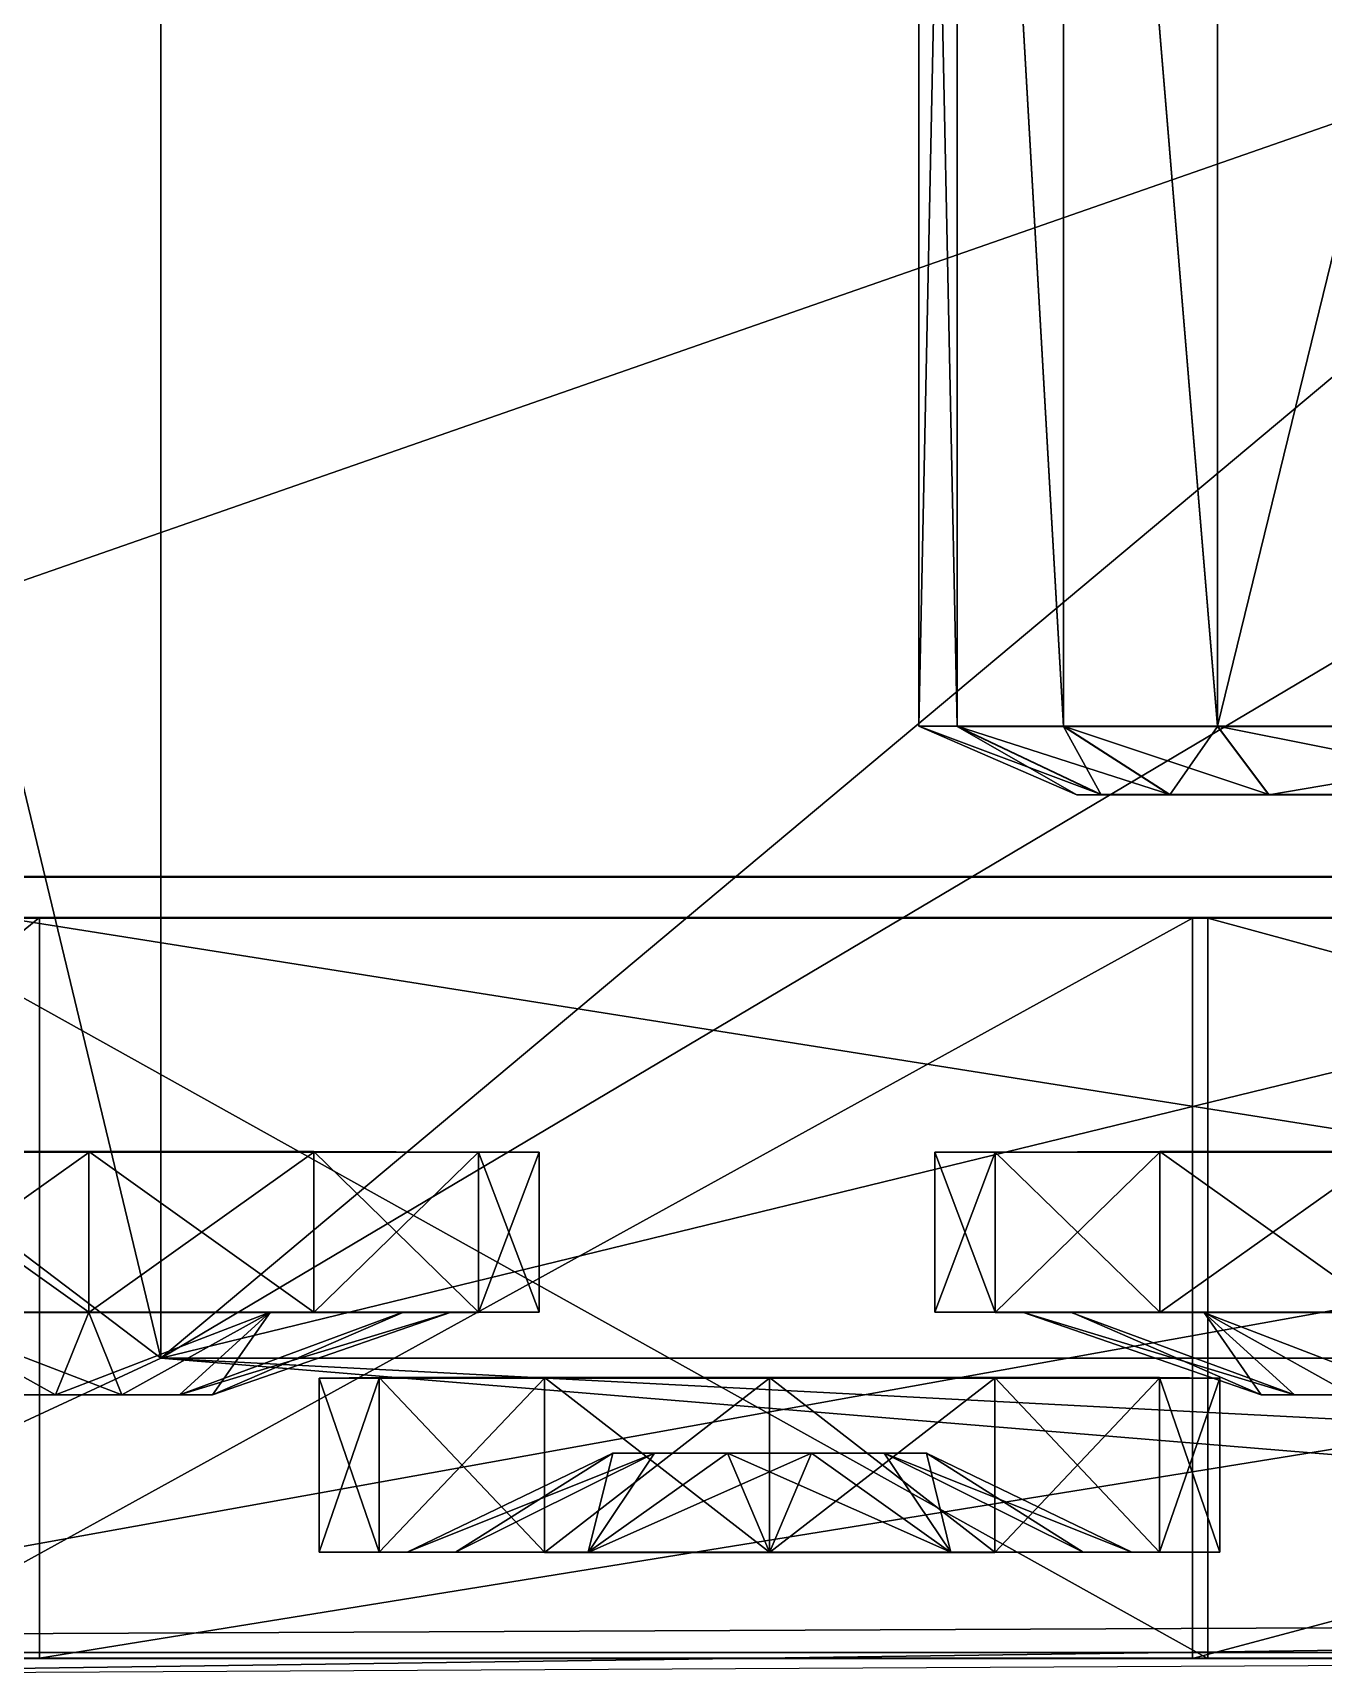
# Model space of a CAD drawing. Extents: x -192 to 185, y -71 to 71.
# Drawn here: x -56.2 to -7.5, y -70.7 to -8.7 of the extents above; entities that cross this region are included whole.
import ezdxf

# ---------------------------------------------------------------- set-up
doc = ezdxf.new("R2010")
doc.units = 0
doc.layers.add('Fezulaj', color=9, linetype='CONTINUOUS')
doc.layers.add('gus0222', color=9, linetype='CONTINUOUS')

msp = doc.modelspace()

# ---------------------------------------------------------------- linework, layer by layer
at = {"layer": 'Fezulaj', "color": 9}
for points in [[(-75.28125, 40.828129, 59.656246), (-51.34375, 58.96875, 75.421875), (-51.343754, -58.734375, 75.359375)], [(-51.34375, 58.96875, 75.421875), (89.203125, 58.968746, 75.421875), (-51.343754, -58.734375, 75.359375)], [(89.203125, 58.968746, 75.421875), (89.203125, 24.687498, 75.40625), (-51.343754, -58.734375, 75.359375)], [(-88.578125, -40.546871, 21.374998), (-88.578125, 40.843754, 21.406248), (144.75, 40.843746, 21.406254)], [(144.75, 40.843746, 21.406254), (144.75, -40.546879, 21.375004), (-88.578125, -40.546871, 21.374998)], [(-75.28125, 40.828129, 59.656246), (-51.343754, -58.734375, 75.359375), (-75.28125, -40.578121, 59.609371)], [(-22.718754, -34.875, 92.578125), (-22.718752, 35.109375, 92.625), (-21.281252, 35.09375, 98.90625)], [(-22.718752, 35.109375, 92.625), (-22.718754, -34.875, 92.578125), (-21.281254, -34.875, 86.296875)], [(-21.281252, 35.09375, 98.90625), (-21.281254, -34.890625, 98.875), (-22.718754, -34.875, 92.578125)], [(-21.281254, -34.875, 86.296875), (-21.281252, 35.109375, 86.328125), (-22.718752, 35.109375, 92.625)], [(-21.281252, 35.109375, 86.328125), (-21.281254, -34.875, 86.296875), (-17.265629, -34.875, 81.25)], [(-17.265629, -34.890625, 103.921875), (-21.281254, -34.890625, 98.875), (-21.281252, 35.09375, 98.90625)], [(-17.265629, -34.875, 81.25), (-17.265627, 35.109375, 81.28125), (-21.281252, 35.109375, 86.328125)], [(-21.281252, 35.09375, 98.90625), (-17.265627, 35.09375, 103.953125), (-17.265629, -34.890625, 103.921875)], [(-17.265627, 35.109375, 81.28125), (-17.265629, -34.875, 81.25), (-11.453128, -34.875, 78.4375)], [(-11.453129, -34.890625, 106.71875), (-17.265629, -34.890625, 103.921875), (-17.265627, 35.09375, 103.953125)], [(-11.453128, -34.875, 78.4375), (-11.453126, 35.109375, 78.484375), (-17.265627, 35.109375, 81.28125)], [(-17.265627, 35.09375, 103.953125), (-11.453127, 35.09375, 106.75), (-11.453129, -34.890625, 106.71875)], [(5.671871, -34.890625, 106.71875), (-11.453129, -34.890625, 106.71875), (-11.453127, 35.09375, 106.75)], [(-11.453128, -34.875, 78.4375), (5.671872, -34.875, 78.4375), (5.671874, 35.109375, 78.484375)], [(5.671874, 35.109375, 78.484375), (-11.453126, 35.109375, 78.484375), (-11.453128, -34.875, 78.4375)], [(-11.453127, 35.09375, 106.75), (5.671873, 35.09375, 106.75), (5.671871, -34.890625, 106.71875)], [(89.203125, 24.687498, 75.40625), (89.203125, -24.453127, 75.375), (-51.343754, -58.734375, 75.359375)], [(89.203125, -24.453127, 75.375), (89.203125, -58.734379, 75.359375), (-51.343754, -58.734375, 75.359375)], [(-16.765629, -37.46875, 92.578125), (-22.718754, -34.875, 92.578125), (-21.281254, -34.890625, 98.875)], [(-22.718754, -34.875, 92.578125), (-16.765629, -37.46875, 92.578125), (-15.843754, -37.453125, 88.53125)], [(-15.843754, -37.453125, 88.53125), (-21.281254, -34.875, 86.296875), (-22.718754, -34.875, 92.578125)], [(-21.281254, -34.875, 86.296875), (-15.843754, -37.453125, 88.53125), (-13.250003, -37.453125, 85.28125)], [(-13.250003, -37.453125, 85.28125), (-17.265629, -34.875, 81.25), (-21.281254, -34.875, 86.296875)], [(-15.843754, -37.46875, 96.625), (-21.281254, -34.890625, 98.875), (-17.265629, -34.890625, 103.921875)], [(-21.281254, -34.890625, 98.875), (-15.843754, -37.46875, 96.625), (-16.765629, -37.46875, 92.578125)], [(-17.265629, -34.875, 81.25), (-13.250003, -37.453125, 85.28125), (-9.515628, -37.453125, 83.484375)], [(-9.515628, -37.453125, 83.484375), (-11.453128, -34.875, 78.4375), (-17.265629, -34.875, 81.25)], [(-13.250004, -37.46875, 99.875), (-17.265629, -34.890625, 103.921875), (-11.453129, -34.890625, 106.71875)], [(-17.265629, -34.890625, 103.921875), (-13.250004, -37.46875, 99.875), (-15.843754, -37.46875, 96.625)], [(-11.453129, -34.890625, 106.71875), (-9.515629, -37.46875, 101.6875), (-13.250004, -37.46875, 99.875)], [(-9.515629, -37.46875, 101.6875), (-11.453129, -34.890625, 106.71875), (5.671871, -34.890625, 106.71875)], [(-11.453128, -34.875, 78.4375), (-9.515628, -37.453125, 83.484375), (1.484372, -37.453125, 83.484375)], [(1.484372, -37.453125, 83.484375), (5.671872, -34.875, 78.4375), (-11.453128, -34.875, 78.4375)], [(5.671871, -34.890625, 106.71875), (1.484371, -37.46875, 101.6875), (-9.515629, -37.46875, 101.6875)], [(-15.843754, -37.453125, 88.53125), (-16.765629, -37.46875, 92.578125), (-15.843754, -37.46875, 96.625)], [(-9.515628, -37.453125, 83.484375), (-13.250003, -37.453125, 85.28125), (-15.843754, -37.453125, 88.53125)], [(-9.515628, -37.453125, 83.484375), (-15.843754, -37.453125, 88.53125), (-15.843754, -37.46875, 96.625)], [(-9.515628, -37.453125, 83.484375), (-15.843754, -37.46875, 96.625), (-9.515629, -37.46875, 101.6875)], [(-15.843754, -37.46875, 96.625), (-13.250004, -37.46875, 99.875), (-9.515629, -37.46875, 101.6875)], [(1.484372, -37.453125, 83.484375), (-9.515628, -37.453125, 83.484375), (-9.515629, -37.46875, 101.6875)], [(1.484371, -37.46875, 101.6875), (1.484372, -37.453125, 83.484375), (-9.515629, -37.46875, 101.6875)], [(144.75, -40.546879, 21.375004), (-88.578125, -40.546871, 21.374998), (-105.53125, -40.562496, 39.718746)], [(-105.53125, -40.562496, 39.718746), (151.296875, -40.562504, 39.718754), (144.75, -40.546879, 21.375004)], [(88.046875, -40.562504, 52.562504), (151.296875, -40.562504, 39.718754), (-105.53125, -40.562496, 39.718746)], [(88.046875, -40.562504, 52.562504), (-105.53125, -40.562496, 39.718746), (-75.28125, -40.578121, 58.718746)], [(83.6875, -40.578129, 59.609379), (88.046875, -40.562504, 52.562504), (-75.28125, -40.578121, 58.718746)], [(-51.343754, -58.734375, 75.359375), (-75.28125, -69.84375, 59.593746), (-75.28125, -40.578121, 59.609371)], [(-75.28125, -69.21875, 59.515621), (-75.28125, -40.578121, 58.718746), (83.6875, -40.578129, 59.609379)], [(83.6875, -40.578129, 59.609379), (83.6875, -68.515625, 59.593754), (-75.28125, -69.21875, 59.515621)], [(-68.78125, -50.953125, 11.140623), (-62.5625, -50.9375, 4.906248), (-54.0625, -50.9375, 2.640624)], [(-68.78125, -50.953125, 28.140623), (-68.78125, -50.953125, 11.140623), (-54.0625, -50.9375, 2.640624)], [(-39.343754, -50.953125, 28.140623), (-68.78125, -50.953125, 28.140623), (-54.0625, -50.9375, 2.640624)], [(-54.062504, -50.96875, 36.640625), (-62.562504, -50.953125, 34.359375), (-68.78125, -50.953125, 28.140623)], [(-39.343754, -50.953125, 28.140623), (-54.062504, -50.96875, 36.640625), (-68.78125, -50.953125, 28.140623)], [(-62.562504, -57.015625, 34.359375), (-62.562504, -50.953125, 34.359375), (-54.062504, -50.96875, 36.640625)], [(-54.062504, -50.96875, 36.640625), (-54.062504, -57.015625, 36.625), (-62.562504, -57.015625, 34.359375)], [(-54.0625, -57, 2.624999), (-54.0625, -50.9375, 2.640624), (-62.5625, -50.9375, 4.906248)], [(-62.5625, -50.9375, 4.906248), (-62.5625, -57, 4.906248), (-54.0625, -57, 2.624999)], [(-54.062504, -57.015625, 36.625), (-54.062504, -50.96875, 36.640625), (-45.562504, -50.953125, 34.359375)], [(-45.562504, -50.953125, 34.359375), (-45.562504, -57.015625, 34.359375), (-54.062504, -57.015625, 36.625)], [(-39.343754, -50.953125, 28.140623), (-45.562504, -50.953125, 34.359375), (-54.062504, -50.96875, 36.640625)], [(-45.5625, -57, 4.906249), (-45.5625, -50.9375, 4.906249), (-54.0625, -50.9375, 2.640624)], [(-54.0625, -50.9375, 2.640624), (-54.0625, -57, 2.624999), (-45.5625, -57, 4.906249)], [(-54.0625, -50.9375, 2.640624), (-45.5625, -50.9375, 4.906249), (-39.34375, -50.953125, 11.140624)], [(-39.343754, -50.953125, 28.140623), (-54.0625, -50.9375, 2.640624), (-39.34375, -50.953125, 11.140624)], [(-45.562504, -57.015625, 34.359375), (-45.562504, -50.953125, 34.359375), (-39.343754, -50.953125, 28.140623)], [(-39.343754, -50.953125, 28.140623), (-39.343754, -57.015625, 28.124998), (-45.562504, -57.015625, 34.359375)], [(-39.34375, -57, 11.124999), (-39.34375, -50.953125, 11.140624), (-45.5625, -50.9375, 4.906249)], [(-45.5625, -50.9375, 4.906249), (-45.5625, -57, 4.906249), (-39.34375, -57, 11.124999)], [(-39.343754, -57.015625, 28.124998), (-39.343754, -50.953125, 28.140623), (-37.0625, -50.953125, 19.640623)], [(-37.0625, -50.953125, 19.640623), (-37.062504, -57, 19.624998), (-39.343754, -57.015625, 28.124998)], [(-39.343754, -50.953125, 28.140623), (-39.34375, -50.953125, 11.140624), (-37.0625, -50.953125, 19.640623)], [(-37.062504, -57, 19.624998), (-37.0625, -50.953125, 19.640623), (-39.34375, -50.953125, 11.140624)], [(-39.34375, -50.953125, 11.140624), (-39.34375, -57, 11.124999), (-37.062504, -57, 19.624998)], [(-22.125002, -57, 19.625), (-22.125002, -50.953125, 19.640625), (-19.843752, -50.953125, 28.140625)], [(-19.843752, -50.953125, 28.140625), (-19.843752, -57.015625, 28.125), (-22.125002, -57, 19.625)], [(-19.843752, -57, 11.124999), (-19.843752, -50.953125, 11.140624), (-22.125002, -50.953125, 19.640625)], [(-22.125002, -50.953125, 19.640625), (-22.125002, -57, 19.625), (-19.843752, -57, 11.124999)], [(-19.843752, -50.953125, 28.140625), (-22.125002, -50.953125, 19.640625), (-19.843752, -50.953125, 11.140624)], [(-13.625002, -57, 4.90625), (-13.625002, -50.9375, 4.90625), (-19.843752, -50.953125, 11.140624)], [(-19.843752, -50.953125, 11.140624), (-13.625002, -50.9375, 4.90625), (-5.125001, -50.9375, 2.640625)], [(-19.843752, -50.953125, 28.140625), (-19.843752, -50.953125, 11.140624), (-5.125001, -50.9375, 2.640625)], [(9.531248, -50.953125, 28.140625), (-19.843752, -50.953125, 28.140625), (-5.125001, -50.9375, 2.640625)], [(-19.843752, -57.015625, 28.125), (-19.843752, -50.953125, 28.140625), (-13.625002, -50.953125, 34.359375)], [(-13.625002, -50.953125, 34.359375), (-13.625003, -57.015625, 34.359375), (-19.843752, -57.015625, 28.125)], [(-19.843752, -50.953125, 11.140624), (-19.843752, -57, 11.124999), (-13.625002, -57, 4.90625)], [(-5.125002, -50.96875, 36.640625), (-13.625002, -50.953125, 34.359375), (-19.843752, -50.953125, 28.140625)], [(9.531248, -50.953125, 28.140625), (-5.125002, -50.96875, 36.640625), (-19.843752, -50.953125, 28.140625)], [(-13.625003, -57.015625, 34.359375), (-13.625002, -50.953125, 34.359375), (-5.125002, -50.96875, 36.640625)], [(-5.125002, -50.96875, 36.640625), (-5.125002, -57.015625, 36.625), (-13.625003, -57.015625, 34.359375)], [(-5.125001, -57, 2.625), (-5.125001, -50.9375, 2.640625), (-13.625002, -50.9375, 4.90625)], [(-13.625002, -50.9375, 4.90625), (-13.625002, -57, 4.90625), (-5.125001, -57, 2.625)], [(-60.906254, -57.015625, 31.484373), (-62.562504, -57.015625, 34.359375), (-54.062504, -57.015625, 36.625)], [(-54.0625, -57, 5.953124), (-54.0625, -57, 2.624999), (-62.5625, -57, 4.906248)], [(-62.5625, -57, 4.906248), (-60.90625, -57, 7.781249), (-54.0625, -57, 5.953124)], [(-54.062504, -57.015625, 36.625), (-54.062504, -57.015625, 33.3125), (-60.906254, -57.015625, 31.484373)], [(-52.812504, -60.125, 24.296873), (-57.484379, -60.125, 23.046873), (-60.906254, -57.015625, 31.484373)], [(-60.906254, -57.015625, 31.484373), (-54.062504, -57.015625, 33.3125), (-52.812504, -60.125, 24.296873)], [(-58.734379, -60.125, 18.374998), (-55.312504, -60.125, 14.968748), (-60.90625, -57, 7.781249)], [(-55.312504, -60.125, 14.968748), (-54.0625, -57, 5.953124), (-60.90625, -57, 7.781249)], [(-55.312504, -60.125, 14.968748), (-50.640629, -60.125, 16.218748), (-47.21875, -57, 7.781249)], [(-47.21875, -57, 7.781249), (-54.0625, -57, 5.953124), (-55.312504, -60.125, 14.968748)], [(-54.062504, -57.015625, 33.3125), (-54.062504, -57.015625, 36.625), (-45.562504, -57.015625, 34.359375)], [(-45.562504, -57.015625, 34.359375), (-47.218754, -57.015625, 31.484373), (-54.062504, -57.015625, 33.3125)], [(-52.812504, -60.125, 24.296873), (-54.062504, -57.015625, 33.3125), (-47.218754, -57.015625, 31.484373)], [(-47.21875, -57, 7.781249), (-45.5625, -57, 4.906249), (-54.0625, -57, 2.624999)], [(-54.0625, -57, 2.624999), (-54.0625, -57, 5.953124), (-47.21875, -57, 7.781249)], [(-49.390629, -60.125, 20.874998), (-52.812504, -60.125, 24.296873), (-47.218754, -57.015625, 31.484373)], [(-50.640629, -60.125, 16.218748), (-42.203125, -57, 12.796874), (-47.21875, -57, 7.781249)], [(-50.640629, -60.125, 16.218748), (-49.390629, -60.125, 20.874998), (-40.375004, -57, 19.624998)], [(-40.375004, -57, 19.624998), (-42.203125, -57, 12.796874), (-50.640629, -60.125, 16.218748)], [(-49.390629, -60.125, 20.874998), (-42.203129, -57.015625, 26.468748), (-40.375004, -57, 19.624998)], [(-47.218754, -57.015625, 31.484373), (-42.203129, -57.015625, 26.468748), (-49.390629, -60.125, 20.874998)], [(-47.218754, -57.015625, 31.484373), (-45.562504, -57.015625, 34.359375), (-39.343754, -57.015625, 28.124998)], [(-39.343754, -57.015625, 28.124998), (-42.203129, -57.015625, 26.468748), (-47.218754, -57.015625, 31.484373)], [(-45.5625, -57, 4.906249), (-47.21875, -57, 7.781249), (-42.203125, -57, 12.796874)], [(-42.203125, -57, 12.796874), (-39.34375, -57, 11.124999), (-45.5625, -57, 4.906249)], [(-42.203129, -57.015625, 26.468748), (-39.343754, -57.015625, 28.124998), (-37.062504, -57, 19.624998)], [(-37.062504, -57, 19.624998), (-40.375004, -57, 19.624998), (-42.203129, -57.015625, 26.468748)], [(-39.34375, -57, 11.124999), (-42.203125, -57, 12.796874), (-40.375004, -57, 19.624998)], [(-40.375004, -57, 19.624998), (-37.062504, -57, 19.624998), (-39.34375, -57, 11.124999)], [(-18.812502, -57, 19.625), (-22.125002, -57, 19.625), (-19.843752, -57.015625, 28.125)], [(-16.968752, -57, 12.796875), (-19.843752, -57, 11.124999), (-22.125002, -57, 19.625)], [(-22.125002, -57, 19.625), (-18.812502, -57, 19.625), (-16.968752, -57, 12.796875)], [(-19.843752, -57.015625, 28.125), (-16.968752, -57.015625, 26.46875), (-18.812502, -57, 19.625)], [(-11.968752, -57, 7.78125), (-13.625002, -57, 4.90625), (-19.843752, -57, 11.124999)], [(-19.843752, -57, 11.124999), (-16.968752, -57, 12.796875), (-11.968752, -57, 7.78125)], [(-16.968752, -57.015625, 26.46875), (-19.843752, -57.015625, 28.125), (-13.625003, -57.015625, 34.359375)], [(-8.546877, -60.125, 23.046875), (-9.796877, -60.125, 18.375), (-18.812502, -57, 19.625)], [(-18.812502, -57, 19.625), (-16.968752, -57.015625, 26.46875), (-8.546877, -60.125, 23.046875)], [(-9.796877, -60.125, 18.375), (-16.968752, -57, 12.796875), (-18.812502, -57, 19.625)], [(-11.968752, -57, 7.78125), (-16.968752, -57, 12.796875), (-9.796877, -60.125, 18.375)], [(-13.625003, -57.015625, 34.359375), (-11.968752, -57.015625, 31.484375), (-16.968752, -57.015625, 26.46875)], [(-8.546877, -60.125, 23.046875), (-16.968752, -57.015625, 26.46875), (-11.968752, -57.015625, 31.484375)], [(-11.968752, -57.015625, 31.484375), (-13.625003, -57.015625, 34.359375), (-5.125002, -57.015625, 36.625)], [(-5.125002, -57, 5.953125), (-5.125001, -57, 2.625), (-13.625002, -57, 4.90625)], [(-13.625002, -57, 4.90625), (-11.968752, -57, 7.78125), (-5.125002, -57, 5.953125)], [(-9.796877, -60.125, 18.375), (-6.375002, -60.125, 14.96875), (-11.968752, -57, 7.78125)], [(-6.375002, -60.125, 14.96875), (-5.125002, -57, 5.953125), (-11.968752, -57, 7.78125)], [(-5.125002, -57.015625, 36.625), (-5.125002, -57.015625, 33.3125), (-11.968752, -57.015625, 31.484375)], [(-3.875002, -60.125, 24.296875), (-8.546877, -60.125, 23.046875), (-11.968752, -57.015625, 31.484375)], [(-11.968752, -57.015625, 31.484375), (-5.125002, -57.015625, 33.3125), (-3.875002, -60.125, 24.296875)], [(83.6875, -69.84375, 59.593754), (-75.28125, -69.84375, 59.593746), (-51.343754, -58.734375, 75.359375)], [(163.078125, -69.843758, 59.593754), (83.6875, -69.84375, 59.593754), (-51.343754, -58.734375, 75.359375)], [(163.078125, -69.843758, 59.593754), (-51.343754, -58.734375, 75.359375), (89.203125, -58.734379, 75.359375)], [(-43.093754, -66.0625, 11.124999), (-43.09375, -59.46875, 11.124999), (-45.359379, -59.484375, 19.624998)], [(-43.093754, -59.484375, 28.124998), (-45.359379, -59.484375, 19.624998), (-43.09375, -59.46875, 11.124999)], [(-45.359379, -66.0625, 19.624998), (-45.359379, -59.484375, 19.624998), (-43.093754, -59.484375, 28.124998)], [(-43.093754, -59.484375, 28.124998), (-43.093754, -66.0625, 28.124998), (-45.359379, -66.0625, 19.624998)], [(-45.359379, -59.484375, 19.624998), (-45.359379, -66.0625, 19.624998), (-43.093754, -66.0625, 11.124999)], [(-43.09375, -59.46875, 11.124999), (-43.093754, -66.0625, 11.124999), (-36.859375, -66.0625, 4.906249)], [(-43.093754, -59.484375, 28.124998), (-43.09375, -59.46875, 11.124999), (-28.359377, -59.46875, 2.624999)], [(-13.640627, -59.484375, 28.125), (-43.093754, -59.484375, 28.124998), (-28.359377, -59.46875, 2.624999)], [(-43.093754, -66.0625, 28.124998), (-43.093754, -59.484375, 28.124998), (-36.859379, -59.484375, 34.359375)], [(-36.859379, -59.484375, 34.359375), (-36.859379, -66.078125, 34.34375), (-43.093754, -66.0625, 28.124998)], [(-28.359377, -59.484375, 36.625), (-36.859379, -59.484375, 34.359375), (-43.093754, -59.484375, 28.124998)], [(-13.640627, -59.484375, 28.125), (-28.359377, -59.484375, 36.625), (-43.093754, -59.484375, 28.124998)], [(-36.859375, -66.0625, 4.906249), (-36.859375, -59.46875, 4.906249), (-43.09375, -59.46875, 11.124999)], [(-43.09375, -59.46875, 11.124999), (-36.859375, -59.46875, 4.906249), (-28.359377, -59.46875, 2.624999)], [(-36.859379, -66.078125, 34.34375), (-36.859379, -59.484375, 34.359375), (-28.359377, -59.484375, 36.625)], [(-28.359377, -59.484375, 36.625), (-28.359377, -66.078125, 36.625), (-36.859379, -66.078125, 34.34375)], [(-28.359377, -66.0625, 2.624999), (-28.359377, -59.46875, 2.624999), (-36.859375, -59.46875, 4.906249)], [(-36.859375, -59.46875, 4.906249), (-36.859375, -66.0625, 4.906249), (-28.359377, -66.0625, 2.624999)], [(-19.859377, -66.0625, 4.90625), (-19.859377, -59.46875, 4.90625), (-28.359377, -59.46875, 2.624999)], [(-28.359377, -59.46875, 2.624999), (-28.359377, -66.0625, 2.624999), (-19.859377, -66.0625, 4.90625)], [(-28.359377, -59.46875, 2.624999), (-19.859377, -59.46875, 4.90625), (-13.640627, -59.46875, 11.125)], [(-13.640627, -59.484375, 28.125), (-28.359377, -59.46875, 2.624999), (-13.640627, -59.46875, 11.125)], [(-28.359377, -66.078125, 36.625), (-28.359377, -59.484375, 36.625), (-19.859377, -59.484375, 34.359375)], [(-19.859377, -59.484375, 34.359375), (-19.859377, -66.078125, 34.34375), (-28.359377, -66.078125, 36.625)], [(-13.640627, -59.484375, 28.125), (-19.859377, -59.484375, 34.359375), (-28.359377, -59.484375, 36.625)], [(-13.640627, -66.0625, 11.125), (-13.640627, -59.46875, 11.125), (-19.859377, -59.46875, 4.90625)], [(-19.859377, -59.46875, 4.90625), (-19.859377, -66.0625, 4.90625), (-13.640627, -66.0625, 11.125)], [(-19.859377, -66.078125, 34.34375), (-19.859377, -59.484375, 34.359375), (-13.640627, -59.484375, 28.125)], [(-13.640627, -59.484375, 28.125), (-13.640628, -66.0625, 28.125), (-19.859377, -66.078125, 34.34375)], [(-13.640628, -66.0625, 28.125), (-13.640627, -59.484375, 28.125), (-11.359377, -59.484375, 19.625)], [(-11.359377, -59.484375, 19.625), (-11.359377, -66.0625, 19.625), (-13.640628, -66.0625, 28.125)], [(-11.359377, -66.0625, 19.625), (-11.359377, -59.484375, 19.625), (-13.640627, -59.46875, 11.125)], [(-13.640627, -59.46875, 11.125), (-13.640627, -66.0625, 11.125), (-11.359377, -66.0625, 19.625)], [(-13.640627, -59.484375, 28.125), (-13.640627, -59.46875, 11.125), (-11.359377, -59.484375, 19.625)], [(-58.734379, -60.125, 18.374998), (-57.484379, -60.125, 23.046873), (-49.390629, -60.125, 20.874998)], [(-55.312504, -60.125, 14.968748), (-58.734379, -60.125, 18.374998), (-49.390629, -60.125, 20.874998)], [(-57.484379, -60.125, 23.046873), (-52.812504, -60.125, 24.296873), (-49.390629, -60.125, 20.874998)], [(-50.640629, -60.125, 16.218748), (-55.312504, -60.125, 14.968748), (-49.390629, -60.125, 20.874998)], [(-9.796877, -60.125, 18.375), (-8.546877, -60.125, 23.046875), (-0.453127, -60.125, 20.875)], [(-6.375002, -60.125, 14.96875), (-9.796877, -60.125, 18.375), (-0.453127, -60.125, 20.875)], [(-8.546877, -60.125, 23.046875), (-3.875002, -60.125, 24.296875), (-0.453127, -60.125, 20.875)], [(-32.703129, -62.328125, 23.96875), (-34.281254, -62.328125, 18.046875), (-42.046879, -66.0625, 19.624998)], [(-42.046879, -66.0625, 19.624998), (-40.218754, -66.0625, 26.468748), (-32.703129, -62.328125, 23.96875)], [(-34.281254, -62.328125, 18.046875), (-40.218754, -66.0625, 12.781249), (-42.046879, -66.0625, 19.624998)], [(-32.703129, -62.328125, 23.96875), (-40.218754, -66.0625, 26.468748), (-35.203129, -66.078125, 31.46875)], [(-35.203129, -66.0625, 7.781249), (-40.218754, -66.0625, 12.781249), (-34.281254, -62.328125, 18.046875)], [(-26.781252, -62.328125, 25.546875), (-32.703129, -62.328125, 23.96875), (-35.203129, -66.078125, 31.46875)], [(-35.203129, -66.078125, 31.46875), (-28.359377, -66.078125, 33.3125), (-26.781252, -62.328125, 25.546875)], [(-34.281254, -62.328125, 18.046875), (-29.953127, -62.328125, 13.703124), (-35.203129, -66.0625, 7.781249)], [(-29.953127, -62.328125, 13.703124), (-28.359377, -66.0625, 5.953124), (-35.203129, -66.0625, 7.781249)], [(-34.281254, -62.328125, 18.046875), (-32.703129, -62.328125, 23.96875), (-22.437502, -62.328125, 21.21875)], [(-29.953127, -62.328125, 13.703124), (-34.281254, -62.328125, 18.046875), (-22.437502, -62.328125, 21.21875)], [(-32.703129, -62.328125, 23.96875), (-26.781252, -62.328125, 25.546875), (-22.437502, -62.328125, 21.21875)], [(-29.953127, -62.328125, 13.703124), (-24.031252, -62.328125, 15.296874), (-21.515627, -66.0625, 7.78125)], [(-21.515627, -66.0625, 7.78125), (-28.359377, -66.0625, 5.953124), (-29.953127, -62.328125, 13.703124)], [(-24.031252, -62.328125, 15.296874), (-29.953127, -62.328125, 13.703124), (-22.437502, -62.328125, 21.21875)], [(-26.781252, -62.328125, 25.546875), (-28.359377, -66.078125, 33.3125), (-21.515627, -66.078125, 31.46875)], [(-22.437502, -62.328125, 21.21875), (-26.781252, -62.328125, 25.546875), (-21.515627, -66.078125, 31.46875)], [(-24.031252, -62.328125, 15.296874), (-16.515627, -66.0625, 12.78125), (-21.515627, -66.0625, 7.78125)], [(-24.031252, -62.328125, 15.296874), (-22.437502, -62.328125, 21.21875), (-14.687502, -66.0625, 19.625)], [(-14.687502, -66.0625, 19.625), (-16.515627, -66.0625, 12.78125), (-24.031252, -62.328125, 15.296874)], [(-22.437502, -62.328125, 21.21875), (-16.515627, -66.0625, 26.46875), (-14.687502, -66.0625, 19.625)], [(-21.515627, -66.078125, 31.46875), (-16.515627, -66.0625, 26.46875), (-22.437502, -62.328125, 21.21875)], [(-42.046879, -66.0625, 19.624998), (-45.359379, -66.0625, 19.624998), (-43.093754, -66.0625, 28.124998)], [(-40.218754, -66.0625, 12.781249), (-43.093754, -66.0625, 11.124999), (-45.359379, -66.0625, 19.624998)], [(-45.359379, -66.0625, 19.624998), (-42.046879, -66.0625, 19.624998), (-40.218754, -66.0625, 12.781249)], [(-40.218754, -66.0625, 26.468748), (-43.093754, -66.0625, 28.124998), (-36.859379, -66.078125, 34.34375)], [(-43.093754, -66.0625, 28.124998), (-40.218754, -66.0625, 26.468748), (-42.046879, -66.0625, 19.624998)], [(-35.203129, -66.0625, 7.781249), (-36.859375, -66.0625, 4.906249), (-43.093754, -66.0625, 11.124999)], [(-43.093754, -66.0625, 11.124999), (-40.218754, -66.0625, 12.781249), (-35.203129, -66.0625, 7.781249)], [(-36.859379, -66.078125, 34.34375), (-35.203129, -66.078125, 31.46875), (-40.218754, -66.0625, 26.468748)], [(-35.203129, -66.078125, 31.46875), (-36.859379, -66.078125, 34.34375), (-28.359377, -66.078125, 36.625)], [(-28.359377, -66.0625, 5.953124), (-28.359377, -66.0625, 2.624999), (-36.859375, -66.0625, 4.906249)], [(-36.859375, -66.0625, 4.906249), (-35.203129, -66.0625, 7.781249), (-28.359377, -66.0625, 5.953124)], [(-28.359377, -66.078125, 36.625), (-28.359377, -66.078125, 33.3125), (-35.203129, -66.078125, 31.46875)], [(-21.515627, -66.0625, 7.78125), (-19.859377, -66.0625, 4.90625), (-28.359377, -66.0625, 2.624999)], [(-28.359377, -66.0625, 2.624999), (-28.359377, -66.0625, 5.953124), (-21.515627, -66.0625, 7.78125)], [(-28.359377, -66.078125, 33.3125), (-28.359377, -66.078125, 36.625), (-19.859377, -66.078125, 34.34375)], [(-19.859377, -66.078125, 34.34375), (-21.515627, -66.078125, 31.46875), (-28.359377, -66.078125, 33.3125)], [(-21.515627, -66.078125, 31.46875), (-19.859377, -66.078125, 34.34375), (-13.640628, -66.0625, 28.125)], [(-13.640628, -66.0625, 28.125), (-16.515627, -66.0625, 26.46875), (-21.515627, -66.078125, 31.46875)], [(-19.859377, -66.0625, 4.90625), (-21.515627, -66.0625, 7.78125), (-16.515627, -66.0625, 12.78125)], [(-16.515627, -66.0625, 12.78125), (-13.640627, -66.0625, 11.125), (-19.859377, -66.0625, 4.90625)], [(-16.515627, -66.0625, 26.46875), (-13.640628, -66.0625, 28.125), (-11.359377, -66.0625, 19.625)], [(-11.359377, -66.0625, 19.625), (-14.687502, -66.0625, 19.625), (-16.515627, -66.0625, 26.46875)], [(-13.640627, -66.0625, 11.125), (-16.515627, -66.0625, 12.78125), (-14.687502, -66.0625, 19.625)], [(-14.687502, -66.0625, 19.625), (-11.359377, -66.0625, 19.625), (-13.640627, -66.0625, 11.125)], [(83.6875, -68.515625, 59.593754), (88.046875, -69.84375, 52.531254), (-75.28125, -70.703125, 54.703121)], [(-75.28125, -70.703125, 54.703121), (-75.28125, -69.21875, 59.515621), (83.6875, -68.515625, 59.593754)], [(-75.28125, -69.84375, 59.593746), (83.6875, -69.84375, 59.593754), (88.046875, -69.84375, 52.531254)], [(88.046875, -69.84375, 52.531254), (-75.28125, -70.703125, 54.703121), (-75.28125, -69.84375, 59.593746)]]:
    msp.add_3dface(points, dxfattribs=at)
at = {"layer": 'gus0222', "color": 9}
for points in [[(-55.921875, -42.09375, 3.437499), (-55.921879, -70.0625, 3.421874), (-90.265625, -70.0625, 15.062497)], [(-90.265625, -70.0625, 15.062497), (-90.265625, -42.109371, 15.078122), (-55.921875, -42.09375, 3.437499)], [(-57.34375, -42.09375, -0.375002), (-55.921875, -42.09375, 3.437499), (-90.265625, -42.109371, 15.078122)], [(-12.390627, -42.125, 39.734375), (-12.390628, -70.078125, 39.71875), (-63.109379, -70.078125, 44.234375)], [(-63.109379, -70.078125, 44.234375), (-63.109379, -42.125, 44.25), (-12.390627, -42.125, 39.734375)], [(-12.390627, -42.125, 39.734375), (-63.109379, -42.125, 44.25), (-61.937504, -42.125, 39.09375)], [(-61.937504, -42.125, 39.09375), (-61.937504, -70.078125, 39.078125), (-11.812503, -70.078125, 35.8125)], [(-11.812503, -70.078125, 35.8125), (-11.812502, -42.125, 35.828125), (-61.937504, -42.125, 39.09375)], [(-12.390627, -42.125, 39.734375), (-61.937504, -42.125, 39.09375), (-11.812502, -42.125, 35.828125)], [(-57.34375, -42.09375, -0.375002), (-57.34375, -70.0625, -0.390627), (119.015625, -70.0625, -0.390622)], [(119.015625, -70.0625, -0.390622), (119.015625, -42.093754, -0.374997), (-57.34375, -42.09375, -0.375002)], [(-57.34375, -42.09375, -0.375002), (119.015625, -42.093754, -0.374997), (-55.921875, -42.09375, 3.437499)], [(-55.921879, -70.0625, 3.421874), (-55.921875, -42.09375, 3.437499), (117.09375, -42.093754, 3.000003)], [(117.09375, -42.093754, 3.000003), (117.09375, -70.0625, 2.984378), (-55.921879, -70.0625, 3.421874)], [(119.015625, -42.093754, -0.374997), (117.09375, -42.093754, 3.000003), (-55.921875, -42.09375, 3.437499)], [(-12.390628, -70.078125, 39.71875), (-12.390627, -42.125, 39.734375), (92.34375, -42.125004, 39.515629)], [(92.34375, -42.125004, 39.515629), (92.34375, -70.078125, 39.500004), (-12.390628, -70.078125, 39.71875)], [(92.34375, -42.125004, 39.515629), (-12.390627, -42.125, 39.734375), (-11.812502, -42.125, 35.828125)], [(-11.812502, -42.125, 35.828125), (-11.812503, -70.078125, 35.8125), (90.921875, -70.078125, 35.875004)], [(90.921875, -70.078125, 35.875004), (90.921875, -42.125004, 35.890629), (-11.812502, -42.125, 35.828125)], [(92.34375, -42.125004, 39.515629), (-11.812502, -42.125, 35.828125), (90.921875, -42.125004, 35.890629)], [(-90.265625, -70.0625, 15.062497), (-55.921879, -70.0625, 3.421874), (-57.34375, -70.0625, -0.390627)], [(-55.921879, -70.0625, 3.421874), (119.015625, -70.0625, -0.390622), (-57.34375, -70.0625, -0.390627)], [(-55.921879, -70.0625, 3.421874), (117.09375, -70.0625, 2.984378), (119.015625, -70.0625, -0.390622)], [(-61.937504, -70.078125, 39.078125), (-63.109379, -70.078125, 44.234375), (-12.390628, -70.078125, 39.71875)], [(-11.812503, -70.078125, 35.8125), (-61.937504, -70.078125, 39.078125), (-12.390628, -70.078125, 39.71875)], [(-11.812503, -70.078125, 35.8125), (-12.390628, -70.078125, 39.71875), (92.34375, -70.078125, 39.500004)], [(90.921875, -70.078125, 35.875004), (-11.812503, -70.078125, 35.8125), (92.34375, -70.078125, 39.500004)]]:
    msp.add_3dface(points, dxfattribs=at)

doc.saveas('drawing.dxf')
